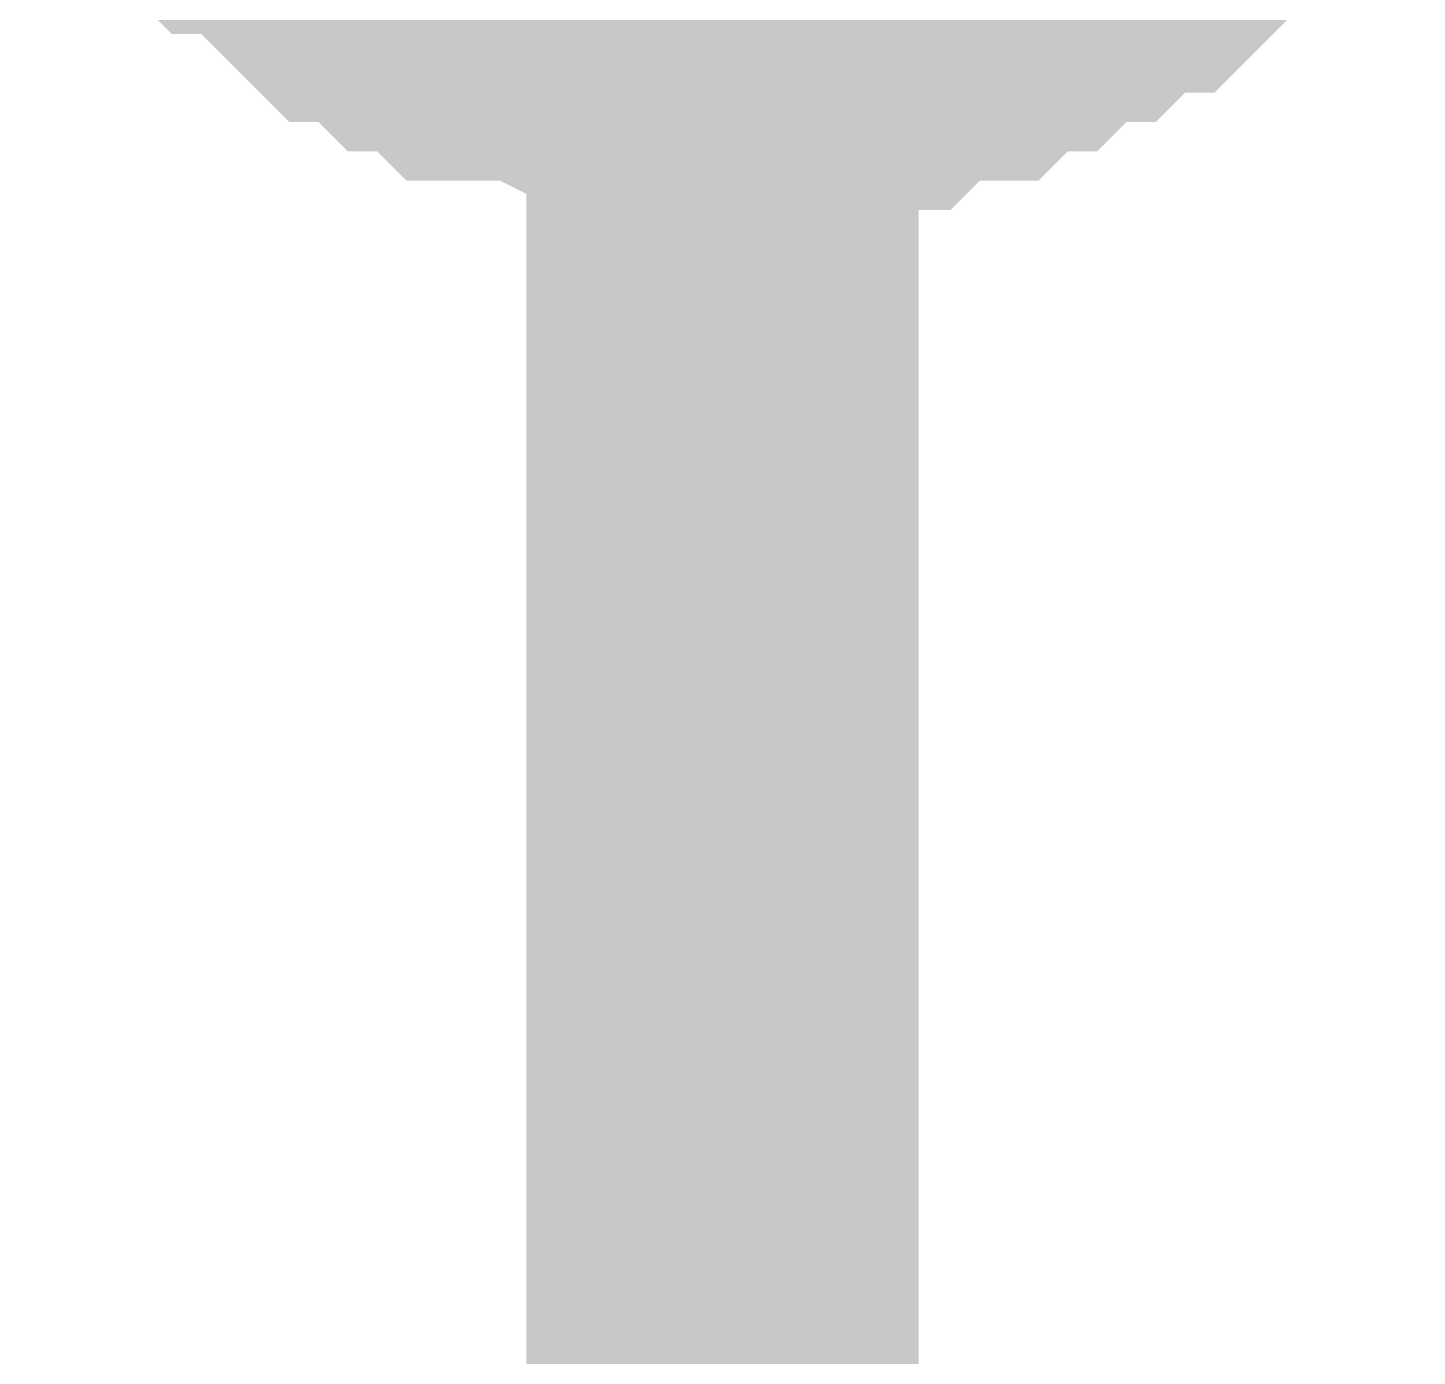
# Model space of a CAD drawing. Header units: millimetres. Extents: x 0 to 800, y 0 to 567.
# Drawn here: x 120.448 to 121.509, y 73.786 to 74.801 of the extents above; entities that cross this region are included whole.
import ezdxf

# ---------------------------------------------------------------- set-up
doc = ezdxf.new("R2010")
doc.units = ezdxf.units.MM
doc.layers.add('Sheet', color=255, linetype='Continuous')

msp = doc.modelspace()

# ---------------------------------------------------------------- linework, layer by layer
at = {"layer": 'Sheet'}
for points, const_width in [([(120.9782, 75.3047), (120.9782, 68.249), (120.8662, 68.249)], 0.2997), ([(120.9782, 74.8119), (120.9558, 74.8119), (120.9334, 74.8119), (120.911, 74.8119), (120.8886, 74.8119), (120.8438, 74.8343), (120.8214, 74.8343), (120.799, 74.8343), (120.7766, 74.8567), (120.7542, 74.8567), (120.7318, 74.8791), (120.7094, 74.8791), (120.687, 74.9015), (120.687, 74.9015), (120.6646, 74.9239), (120.6422, 74.9463), (120.6198, 74.9463), (120.5974, 74.9687)], 0.2997), ([(120.9782, 74.8119), (120.9558, 74.8119), (120.9334, 74.8119), (120.911, 74.8119), (120.8886, 74.8119), (120.8438, 74.8343), (120.8214, 74.8343), (120.799, 74.8343), (120.7766, 74.8567), (120.7542, 74.8567), (120.7318, 74.8791), (120.7094, 74.8791), (120.687, 74.9015), (120.687, 74.9015), (120.6646, 74.9239), (120.6422, 74.9463), (120.6198, 74.9463), (120.5974, 74.9687)], 0.2997), ([(120.9782, 74.8119), (120.9558, 74.8119), (120.9334, 74.8119), (120.911, 74.8119), (120.8886, 74.8119), (120.8438, 74.8343), (120.8214, 74.8343), (120.799, 74.8343), (120.7766, 74.8567), (120.7542, 74.8567), (120.7318, 74.8791), (120.7094, 74.8791), (120.687, 74.9015), (120.687, 74.9015), (120.6646, 74.9239), (120.6422, 74.9463), (120.6198, 74.9463), (120.5974, 74.9687)], 0.2997), ([(120.9782, 74.8119), (120.9558, 74.8119), (120.9334, 74.8119), (120.911, 74.8119), (120.8886, 74.8119), (120.8438, 74.8343), (120.8214, 74.8343), (120.799, 74.8343), (120.7766, 74.8567), (120.7542, 74.8567), (120.7318, 74.8791), (120.7094, 74.8791), (120.687, 74.9015), (120.687, 74.9015), (120.6646, 74.9239), (120.6422, 74.9463), (120.6198, 74.9463), (120.5974, 74.9687)], 0.2997), ([(120.9782, 74.8567), (120.9558, 74.8567), (120.9334, 74.8567), (120.911, 74.8567), (120.8886, 74.8567), (120.8438, 74.8791), (120.8214, 74.8791), (120.799, 74.8791), (120.7766, 74.9015), (120.7542, 74.9015), (120.7318, 74.9239), (120.7094, 74.9239), (120.687, 74.9463), (120.687, 74.9463), (120.6646, 74.9687)], 0.2997), ([(120.9782, 74.8567), (120.9558, 74.8567), (120.9334, 74.8567), (120.911, 74.8567), (120.8886, 74.8567), (120.8438, 74.8791), (120.8214, 74.8791), (120.799, 74.8791), (120.7766, 74.9015), (120.7542, 74.9015), (120.7318, 74.9239), (120.7094, 74.9239), (120.687, 74.9463), (120.687, 74.9463), (120.6646, 74.9687)], 0.2997), ([(120.9782, 74.8567), (120.9558, 74.8567), (120.9334, 74.8567), (120.911, 74.8567), (120.8886, 74.8567), (120.8438, 74.8791), (120.8214, 74.8791), (120.799, 74.8791), (120.7766, 74.9015), (120.7542, 74.9015), (120.7318, 74.9239), (120.7094, 74.9239), (120.687, 74.9463), (120.687, 74.9463), (120.6646, 74.9687)], 0.2997), ([(120.9782, 74.8567), (120.9558, 74.8567), (120.9334, 74.8567), (120.911, 74.8567), (120.8886, 74.8567), (120.8438, 74.8791), (120.8214, 74.8791), (120.799, 74.8791), (120.7766, 74.9015), (120.7542, 74.9015), (120.7318, 74.9239), (120.7094, 74.9239), (120.687, 74.9463), (120.687, 74.9463), (120.6646, 74.9687)], 0.2997), ([(120.9782, 74.8567), (120.9558, 74.8567), (120.9334, 74.8567), (120.911, 74.8567), (120.8886, 74.8567), (120.8438, 74.8791), (120.8214, 74.8791), (120.799, 74.8791), (120.7766, 74.9015), (120.7542, 74.9015), (120.7318, 74.9239), (120.7094, 74.9239), (120.687, 74.9463), (120.687, 74.9463), (120.6646, 74.9687)], 0.2997), ([(120.9782, 74.8567), (120.9558, 74.8567), (120.9334, 74.8567), (120.911, 74.8567), (120.8886, 74.8567), (120.8438, 74.8791), (120.8214, 74.8791), (120.799, 74.8791), (120.7766, 74.9015), (120.7542, 74.9015), (120.7318, 74.9239), (120.7094, 74.9239), (120.687, 74.9463), (120.687, 74.9463), (120.6646, 74.9687)], 0.2997), ([(121.359, 74.9687), (121.3366, 74.9463), (121.3366, 74.9463), (121.3142, 74.9239), (121.2918, 74.9015), (121.2694, 74.9015), (121.247, 74.8791), (121.2246, 74.8791), (121.2022, 74.8567), (121.1798, 74.8567), (121.1574, 74.8343), (121.135, 74.8343), (121.1126, 74.8343), (121.0902, 74.8119), (121.0678, 74.8119), (121.023, 74.8119), (121.0006, 74.8119), (120.9782, 74.8119)], 0.2997), ([(121.3142, 74.9687), (121.2918, 74.9463), (121.2694, 74.9463), (121.247, 74.9239), (121.2246, 74.9239), (121.2022, 74.9015), (121.1798, 74.9015), (121.1574, 74.8791), (121.135, 74.8791), (121.1126, 74.8791), (121.0902, 74.8567), (121.0678, 74.8567), (121.023, 74.8567), (121.0006, 74.8567), (120.9782, 74.8567)], 0.2997), ([(121.3142, 74.9687), (121.2918, 74.9463), (121.2694, 74.9463), (121.247, 74.9239), (121.2246, 74.9239), (121.2022, 74.9015), (121.1798, 74.9015), (121.1574, 74.8791), (121.135, 74.8791), (121.1126, 74.8791), (121.0902, 74.8567), (121.0678, 74.8567), (121.023, 74.8567), (121.0006, 74.8567), (120.9782, 74.8567)], 0.2997), ([(121.3142, 74.9687), (121.2918, 74.9463), (121.2694, 74.9463), (121.247, 74.9239), (121.2246, 74.9239), (121.2022, 74.9015), (121.1798, 74.9015), (121.1574, 74.8791), (121.135, 74.8791), (121.1126, 74.8791), (121.0902, 74.8567), (121.0678, 74.8567), (121.023, 74.8567), (121.0006, 74.8567), (120.9782, 74.8567)], 0.2997), ([(121.359, 74.9687), (121.3366, 74.9463), (121.3366, 74.9463), (121.3142, 74.9239), (121.2918, 74.9015), (121.2694, 74.9015), (121.247, 74.8791), (121.2246, 74.8791), (121.2022, 74.8567), (121.1798, 74.8567), (121.1574, 74.8343), (121.135, 74.8343), (121.1126, 74.8343), (121.0902, 74.8119), (121.0678, 74.8119), (121.023, 74.8119), (121.0006, 74.8119), (120.9782, 74.8119)], 0.2997), ([(121.359, 74.9687), (121.3366, 74.9463), (121.3366, 74.9463), (121.3142, 74.9239), (121.2918, 74.9015), (121.2694, 74.9015), (121.247, 74.8791), (121.2246, 74.8791), (121.2022, 74.8567), (121.1798, 74.8567), (121.1574, 74.8343), (121.135, 74.8343), (121.1126, 74.8343), (121.0902, 74.8119), (121.0678, 74.8119), (121.023, 74.8119), (121.0006, 74.8119), (120.9782, 74.8119)], 0.2997), ([(121.3142, 74.9687), (121.2918, 74.9463), (121.2694, 74.9463), (121.247, 74.9239), (121.2246, 74.9239), (121.2022, 74.9015), (121.1798, 74.9015), (121.1574, 74.8791), (121.135, 74.8791), (121.1126, 74.8791), (121.0902, 74.8567), (121.0678, 74.8567), (121.023, 74.8567), (121.0006, 74.8567), (120.9782, 74.8567)], 0.2997), ([(121.3142, 74.9687), (121.2918, 74.9463), (121.2694, 74.9463), (121.247, 74.9239), (121.2246, 74.9239), (121.2022, 74.9015), (121.1798, 74.9015), (121.1574, 74.8791), (121.135, 74.8791), (121.1126, 74.8791), (121.0902, 74.8567), (121.0678, 74.8567), (121.023, 74.8567), (121.0006, 74.8567), (120.9782, 74.8567)], 0.2997), ([(121.3142, 74.9687), (121.2918, 74.9463), (121.2694, 74.9463), (121.247, 74.9239), (121.2246, 74.9239), (121.2022, 74.9015), (121.1798, 74.9015), (121.1574, 74.8791), (121.135, 74.8791), (121.1126, 74.8791), (121.0902, 74.8567), (121.0678, 74.8567), (121.023, 74.8567), (121.0006, 74.8567), (120.9782, 74.8567)], 0.2997), ([(121.359, 74.9687), (121.3366, 74.9463), (121.3366, 74.9463), (121.3142, 74.9239), (121.2918, 74.9015), (121.2694, 74.9015), (121.247, 74.8791), (121.2246, 74.8791), (121.2022, 74.8567), (121.1798, 74.8567), (121.1574, 74.8343), (121.135, 74.8343), (121.1126, 74.8343), (121.0902, 74.8119), (121.0678, 74.8119), (121.023, 74.8119), (121.0006, 74.8119), (120.9782, 74.8119)], 0.2997), ([(120.9782, 74.8119), (120.9558, 74.8119), (120.9334, 74.8119), (120.911, 74.8119), (120.8886, 74.8119), (120.8438, 74.8343), (120.8214, 74.8343), (120.799, 74.8343), (120.7766, 74.8567)], 0.0991), ([(120.9782, 74.8119), (120.9558, 74.8119), (120.9334, 74.8119), (120.911, 74.8119), (120.8886, 74.8119), (120.8438, 74.8343), (120.8214, 74.8343), (120.799, 74.8343), (120.7766, 74.8567)], 0.0991), ([(120.9782, 74.8119), (120.9558, 74.8119), (120.9334, 74.8119), (120.911, 74.8119), (120.8886, 74.8119), (120.8438, 74.8343), (120.8214, 74.8343), (120.799, 74.8343), (120.7766, 74.8567)], 0.0991), ([(120.9782, 74.8119), (120.9558, 74.8119), (120.9334, 74.8119), (120.911, 74.8119), (120.8886, 74.8119), (120.8438, 74.8343), (120.8214, 74.8343), (120.799, 74.8343), (120.7766, 74.8567)], 0.0991), ([(121.1798, 74.8567), (121.1574, 74.8343), (121.135, 74.8343), (121.1126, 74.8343), (121.0902, 74.8119), (121.0678, 74.8119), (121.023, 74.8119), (121.0006, 74.8119), (120.9782, 74.8119)], 0.0991), ([(121.1798, 74.8567), (121.1574, 74.8343), (121.135, 74.8343), (121.1126, 74.8343), (121.0902, 74.8119), (121.0678, 74.8119), (121.023, 74.8119), (121.0006, 74.8119), (120.9782, 74.8119)], 0.0991), ([(121.1798, 74.8567), (121.1574, 74.8343), (121.135, 74.8343), (121.1126, 74.8343), (121.0902, 74.8119), (121.0678, 74.8119), (121.023, 74.8119), (121.0006, 74.8119), (120.9782, 74.8119)], 0.0991), ([(121.1798, 74.8567), (121.1574, 74.8343), (121.135, 74.8343), (121.1126, 74.8343), (121.0902, 74.8119), (121.0678, 74.8119), (121.023, 74.8119), (121.0006, 74.8119), (120.9782, 74.8119)], 0.0991)]:
    msp.add_lwpolyline(points, dxfattribs=dict(at, const_width=const_width))

doc.saveas('drawing.dxf')
